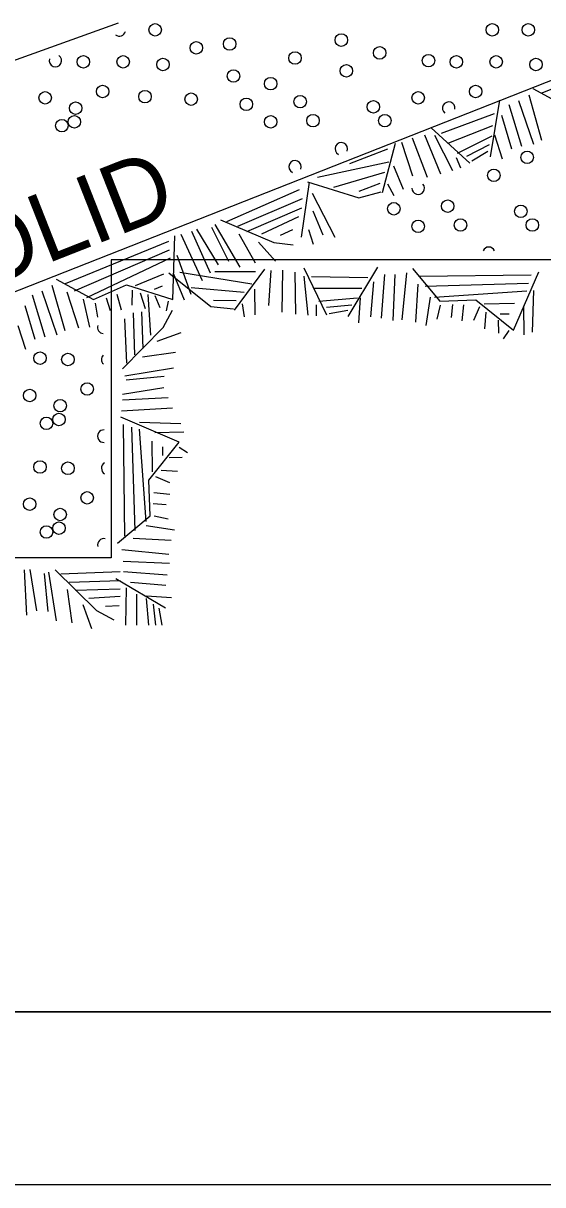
# Model space of a CAD drawing. Extents: x 997.6 to 1036.7, y 998.9 to 1022.6.
# Drawn here: x 1017.528 to 1019.033, y 1000 to 1003.361 of the extents above; entities that cross this region are included whole.
import ezdxf

# ---------------------------------------------------------------- set-up
doc = ezdxf.new("R2010")
doc.units = 0
for name, color, linetype in [('Level 1', 7, 'Continuous'), ('Level 10', 7, 'Continuous'), ('Level 11', 7, 'Continuous'), ('Level 14', 7, 'Continuous')]:
    doc.layers.add(name, color=color, linetype=linetype)

msp = doc.modelspace()

# ---------------------------------------------------------------- linework, layer by layer
at = {"layer": 'Level 1'}
for p, q in [((1014.7103, 1001.4849), (1022.4896, 1004.5465)), ((1020.834, 1002.6762), (1017.7831, 1002.6762)), ((1017.7831, 1002.6762), (1017.7831, 1001.8145)), ((1017.7831, 1001.8145), (1013.4546, 1001.8145))]:
    msp.add_line(p, q, dxfattribs=at)
for points in [[(1017.8032, 1003.3612), (1017.2151, 1003.1498)], [(1019.0037, 1003.172), (1019.1121, 1003.1133), (1019.2072, 1003.1551), (1019.3411, 1003.1131), (1019.3471, 1003.2971)], [(1019.0306, 1003.1596), (1019.33, 1003.2813)], [(1018.9917, 1003.1542), (1019.029, 1003.0227)], [(1018.9076, 1003.1387), (1018.8807, 1002.9741)], [(1018.9341, 1003.126), (1018.9713, 1003.0051)], [(1018.9621, 1003.1377), (1019.0057, 1003.011)], [(1018.7397, 1003.0432), (1018.893, 1003.1002)], [(1018.9126, 1003.0954), (1018.942, 1002.9976)], [(1018.7097, 1003.0588), (1018.8212, 1002.9559)], [(1018.7601, 1003.0152), (1018.8878, 1003.0657)], [(1018.6056, 1003.0135), (1018.5672, 1002.8706)], [(1018.6236, 1003.0168), (1018.655, 1002.9198)], [(1018.6547, 1003.0297), (1018.6977, 1002.9159)], [(1018.6902, 1003.0379), (1018.7367, 1002.9256)], [(1018.7188, 1003.0368), (1018.7714, 1002.9353)], [(1018.7857, 1002.9847), (1018.8859, 1003.0349)], [(1018.8127, 1002.9764), (1018.8786, 1003.0102)], [(1018.893, 1003.0379), (1018.9152, 1002.9689)], [(1018.4742, 1002.9549), (1018.5838, 1002.9981)], [(1018.827, 1002.9629), (1018.8737, 1002.991)], [(1018.3807, 1002.9158), (1018.5865, 1002.9603)], [(1018.6, 1002.9488), (1018.6282, 1002.8806)], [(1018.7819, 1002.9724), (1018.7942, 1002.9428)], [(1018.4275, 1002.8866), (1018.5751, 1002.9298)], [(1018.1183, 1002.787), (1018.3282, 1002.8803)], [(1018.3562, 1002.9008), (1018.3333, 1002.742)], [(1018.3515, 1002.9019), (1018.5004, 1002.8558)], [(1018.5007, 1002.8754), (1018.5622, 1002.8987)], [(1018.5826, 1002.8963), (1018.601, 1002.8628)], [(1018.1496, 1002.7741), (1018.3369, 1002.854)], [(1018.3649, 1002.8697), (1018.4308, 1002.7417)], [(1018.5004, 1002.8558), (1018.5642, 1002.8735)], [(1018.1753, 1002.7587), (1018.3349, 1002.8272)], [(1018.3667, 1002.8187), (1018.3958, 1002.7484)], [(1018.0829, 1002.7787), (1018.1557, 1002.6556)], [(1018.0992, 1002.7921), (1018.2537, 1002.7266), (1018.3103, 1002.7197)], [(1018.2196, 1002.7513), (1018.326, 1002.8017)], [(1017.6237, 1002.6209), (1017.7321, 1002.5622), (1017.8272, 1002.604), (1017.9611, 1002.562), (1017.9671, 1002.746)], [(1017.9845, 1002.7509), (1018.0466, 1002.6167)], [(1018.0155, 1002.7596), (1018.0696, 1002.6392)], [(1018.0302, 1002.7656), (1018.0926, 1002.6617)], [(1018.0733, 1002.7707), (1018.1228, 1002.6724)], [(1018.1524, 1002.7516), (1018.2002, 1002.6674)], [(1018.2729, 1002.7475), (1018.3093, 1002.7644)], [(1018.3547, 1002.7639), (1018.3674, 1002.722)], [(1017.6506, 1002.6085), (1017.95, 1002.7302)], [(1018.2098, 1002.7278), (1018.2587, 1002.6723)], [(1017.6767, 1002.5869), (1017.9517, 1002.7051)], [(1017.7129, 1002.5672), (1017.9546, 1002.6826)], [(1017.9731, 1002.6902), (1018.0134, 1002.5772)], [(1017.982, 1002.6412), (1018.1898, 1002.6072)], [(1018.0833, 1002.6432), (1018.2011, 1002.6432)], [(1018.2271, 1002.6496), (1018.139, 1002.5306)], [(1018.245, 1002.646), (1018.2387, 1002.5443)], [(1018.2787, 1002.6467), (1018.2771, 1002.525)], [(1018.3148, 1002.6413), (1018.3168, 1002.5197)], [(1018.3405, 1002.6536), (1018.4065, 1002.517)], [(1018.5539, 1002.6553), (1018.4685, 1002.5121)], [(1018.6556, 1002.6512), (1018.7349, 1002.5568), (1018.8388, 1002.5608), (1018.9479, 1002.4727), (1019.0209, 1002.6417)], [(1017.8538, 1002.6021), (1017.9352, 1002.6357)], [(1017.9497, 1002.6388), (1018.0714, 1002.5414)], [(1017.9621, 1002.6381), (1017.9941, 1002.5607)], [(1018.3409, 1002.6297), (1018.3527, 1002.5161)], [(1018.3627, 1002.6281), (1018.5263, 1002.625)], [(1018.5427, 1002.6133), (1018.5342, 1002.5115)], [(1018.5739, 1002.6338), (1018.5643, 1002.5077)], [(1018.6042, 1002.6344), (1018.5984, 1002.5007)], [(1018.6379, 1002.6389), (1018.6243, 1002.5029)], [(1018.676, 1002.6297), (1018.9992, 1002.6332)], [(1018.6923, 1002.6001), (1018.9916, 1002.6092)], [(1017.5541, 1002.5749), (1017.5913, 1002.454)], [(1017.5821, 1002.5866), (1017.6257, 1002.4599)], [(1017.6117, 1002.6031), (1017.649, 1002.4716)], [(1017.6542, 1002.5841), (1017.6887, 1002.4797)], [(1017.7995, 1002.5772), (1017.8116, 1002.5323)], [(1017.844, 1002.5892), (1017.8427, 1002.5453)], [(1017.8671, 1002.5812), (1017.8815, 1002.5356)], [(1017.8983, 1002.4584), (1017.8903, 1002.5759)], [(1017.908, 1002.5917), (1017.9317, 1002.6016)], [(1017.9093, 1002.5729), (1017.9237, 1002.5382)], [(1018.0148, 1002.5967), (1018.168, 1002.5828)], [(1018.1982, 1002.5914), (1018.1993, 1002.5176)], [(1018.3714, 1002.5945), (1018.5088, 1002.5947)], [(1018.6704, 1002.6057), (1018.6643, 1002.4959)], [(1018.7189, 1002.5685), (1018.986, 1002.5872)], [(1019.0061, 1002.5876), (1019.0021, 1002.4676)], [(1017.5326, 1002.5443), (1017.562, 1002.4465)], [(1017.7019, 1002.5627), (1017.7202, 1002.4817)], [(1017.7367, 1002.5512), (1017.743, 1002.5105)], [(1017.769, 1002.567), (1017.78, 1002.5303)], [(1017.9484, 1002.5567), (1017.9426, 1002.5285)], [(1018.0714, 1002.5414), (1018.1372, 1002.5345)], [(1018.0788, 1002.5595), (1018.1446, 1002.5586)], [(1018.1627, 1002.5489), (1018.1676, 1002.5111)], [(1018.3761, 1002.5467), (1018.3767, 1002.5147)], [(1018.384, 1002.5567), (1018.4957, 1002.5667)], [(1018.4062, 1002.5392), (1018.4798, 1002.5464)], [(1018.5034, 1002.5669), (1018.4987, 1002.4946)], [(1018.7069, 1002.5682), (1018.6943, 1002.4862)], [(1018.7352, 1002.5449), (1018.7261, 1002.5047)], [(1018.771, 1002.5477), (1018.7677, 1002.5096)], [(1018.8031, 1002.5461), (1018.7979, 1002.4999)], [(1018.8489, 1002.5409), (1018.8317, 1002.5006)], [(1018.8628, 1002.5493), (1018.9507, 1002.5508)], [(1018.9767, 1002.5431), (1018.9781, 1002.4594)], [(1017.8162, 1002.3613), (1017.9338, 1002.4811), (1017.961, 1002.5312)], [(1017.828, 1002.3773), (1017.8224, 1002.5057)], [(1017.8514, 1002.4017), (1017.848, 1002.5232)], [(1017.8752, 1002.42), (1017.872, 1002.5258)], [(1018.4145, 1002.5213), (1018.4682, 1002.5304)], [(1018.8675, 1002.5251), (1018.8641, 1002.4772)], [(1018.9094, 1002.5198), (1018.9351, 1002.5202)], [(1017.513, 1002.4868), (1017.5352, 1002.4178)], [(1018.9037, 1002.5018), (1018.9044, 1002.4642)], [(1018.9342, 1002.4724), (1018.9183, 1002.4482)], [(1017.9166, 1002.4407), (1017.9861, 1002.4658)], [(1017.8734, 1002.3961), (1017.9692, 1002.4097)], [(1017.8227, 1002.3413), (1017.9639, 1002.3638)], [(1017.8267, 1002.3295), (1017.9362, 1002.3395)], [(1017.8156, 1002.2874), (1017.9351, 1002.3074)], [(1017.8157, 1002.2716), (1017.9476, 1002.2777)], [(1017.8125, 1002.2396), (1017.9601, 1002.2482)], [(1017.8012, 1001.8562), (1017.8955, 1001.9356), (1017.8916, 1002.0394), (1017.9797, 1002.1486), (1017.8107, 1002.2216)], [(1017.8647, 1002.2067), (1017.9847, 1002.2027)], [(1017.8227, 1001.8767), (1017.8191, 1002.1998)], [(1017.8522, 1001.893), (1017.8432, 1002.1922)], [(1017.8839, 1001.9196), (1017.8652, 1002.1867)], [(1017.9092, 1002.1773), (1017.993, 1002.1787)], [(1017.9031, 1002.0634), (1017.9016, 1002.1514)], [(1017.9326, 1002.1101), (1017.9322, 1002.1357)], [(1017.9506, 1002.1044), (1017.9882, 1002.1051)], [(1017.98, 1002.1348), (1018.0041, 1002.119)], [(1017.9114, 1002.0496), (1017.9518, 1002.0323)], [(1017.9273, 1002.0682), (1017.9752, 1002.0648)], [(1017.9062, 1002.0037), (1017.9525, 1001.9986)], [(1017.9047, 1001.9717), (1017.9427, 1001.9684)], [(1017.9074, 1001.9358), (1017.9477, 1001.9267)], [(1017.8841, 1001.9076), (1017.9662, 1001.895)], [(1017.8467, 1001.8711), (1017.9564, 1001.865)], [(1017.8135, 1001.8386), (1017.9495, 1001.825)], [(1017.8179, 1001.8049), (1017.9517, 1001.7991)], [(1017.5315, 1001.7797), (1017.5377, 1001.6479)], [(1017.5473, 1001.78), (1017.5673, 1001.6604)], [(1017.5894, 1001.7688), (1017.5994, 1001.6593)], [(1017.6012, 1001.7728), (1017.6237, 1001.6316)], [(1017.6212, 1001.7792), (1017.741, 1001.6617), (1017.7912, 1001.6345)], [(1017.6372, 1001.7675), (1017.8093, 1001.775)], [(1017.8186, 1001.7746), (1017.9447, 1001.7649)], [(1017.6616, 1001.7441), (1017.8093, 1001.7482)], [(1017.797, 1001.7546), (1017.9402, 1001.6692)], [(1017.8391, 1001.7434), (1017.9409, 1001.7349)], [(1017.656, 1001.7221), (1017.6696, 1001.6263)], [(1017.6799, 1001.7204), (1017.8093, 1001.7242)], [(1017.7183, 1001.6972), (1017.8093, 1001.7034)], [(1017.8254, 1001.6193), (1017.8274, 1001.7269)], [(1017.8578, 1001.6193), (1017.8577, 1001.7095)], [(1017.8854, 1001.7041), (1017.9577, 1001.6994)], [(1017.7007, 1001.6789), (1017.7257, 1001.6094)], [(1017.7666, 1001.6741), (1017.8066, 1001.6766)], [(1017.8925, 1001.6193), (1017.8856, 1001.6963)], [(1017.912, 1001.6193), (1017.906, 1001.6805)], [(1017.9303, 1001.6193), (1017.922, 1001.6688)]]:
    msp.add_lwpolyline(points, dxfattribs=at)
for centre in [(1017.9105, 1003.3421), (1018.8865, 1003.3421), (1018.9905, 1003.3421), (1018.126, 1003.3013), (1018.4492, 1003.3124), (1018.0294, 1003.2901), (1018.5605, 1003.2753), (1017.7025, 1003.2493), (1017.8177, 1003.2493), (1017.9329, 1003.2418), (1018.3154, 1003.2604), (1018.7017, 1003.2529), (1018.7825, 1003.2493), (1018.8977, 1003.2493), (1019.0129, 1003.2418), (1018.137, 1003.2083), (1018.464, 1003.2233), (1017.7582, 1003.1638), (1018.2449, 1003.1861), (1018.8382, 1003.1638), (1017.592, 1003.1453), (1017.8809, 1003.1489), (1018.0145, 1003.1414), (1018.1742, 1003.1266), (1018.3302, 1003.1341), (1018.672, 1003.1453), (1017.6802, 1003.1154), (1018.542, 1003.1193), (1017.6404, 1003.0646), (1017.6765, 1003.0758), (1018.2449, 1003.0758), (1018.3674, 1003.0794), (1018.5754, 1003.0794), (1018.9875, 1002.973), (1018.891, 1002.921), (1018.6012, 1002.8243), (1018.7572, 1002.8318), (1018.969, 1002.817), (1018.6719, 1002.7735), (1018.7944, 1002.7772), (1019.0024, 1002.7772), (1017.577, 1002.3918), (1017.6578, 1002.3881), (1017.7135, 1002.3026), (1017.5473, 1002.2841), (1017.6355, 1002.2543), (1017.5956, 1002.2034), (1017.6318, 1002.2146), (1017.577, 1002.0771), (1017.6578, 1002.0734), (1017.7135, 1001.9879), (1017.5473, 1001.9694), (1017.6355, 1001.9396), (1017.5956, 1001.8888), (1017.6318, 1001.8999)]:
    msp.add_circle(centre, 0.0181, dxfattribs=at)
for centre, start, end in [((1017.8065, 1003.3421), 233.9519, 345.7951), ((1017.6217, 1003.2529), 162.7622, 56.9848), ((1018.7602, 1003.1154), 350.3985, 232.1078), ((1018.4492, 1002.9978), 338.189, 244.3174), ((1018.3154, 1002.9458), 337.9722, 244.5341), ((1018.6719, 1002.8838), 179.1139, 40.2239), ((1018.8762, 1002.6955), 23.4642, 156.1849), ((1017.7618, 1002.4809), 161.7078, 262.4363), ((1017.773, 1002.3881), 135.3178, 225.9703), ((1017.7618, 1002.1663), 87.6043, 273.6839), ((1017.773, 1002.0734), 121.1266, 240.1616), ((1017.7618, 1001.8516), 76.2362, 194.6625)]:
    msp.add_arc(centre, 0.0181, start, end, dxfattribs=at)
at = {"layer": 'Level 10'}
msp.add_line((1035.5, 1000.5), (1007, 1000.5), dxfattribs=at)
at = {"layer": 'Level 11'}
msp.add_lwpolyline([(1007, 1000.5), (1035.5, 1000.5), (1035.5, 1021.5), (1007, 1021.5)], close=True, dxfattribs=at)
at = {"layer": 'Level 14'}
msp.add_line((1036, 1000), (1000, 1000), dxfattribs=at)

# ---------------------------------------------------------------- texts
at = {"layer": 'Level 1'}
msp.add_text('SOLID', height=0.2, rotation=21.4825, dxfattribs=at).set_placement((1017.2351, 1002.5223))

doc.saveas('drawing.dxf')
